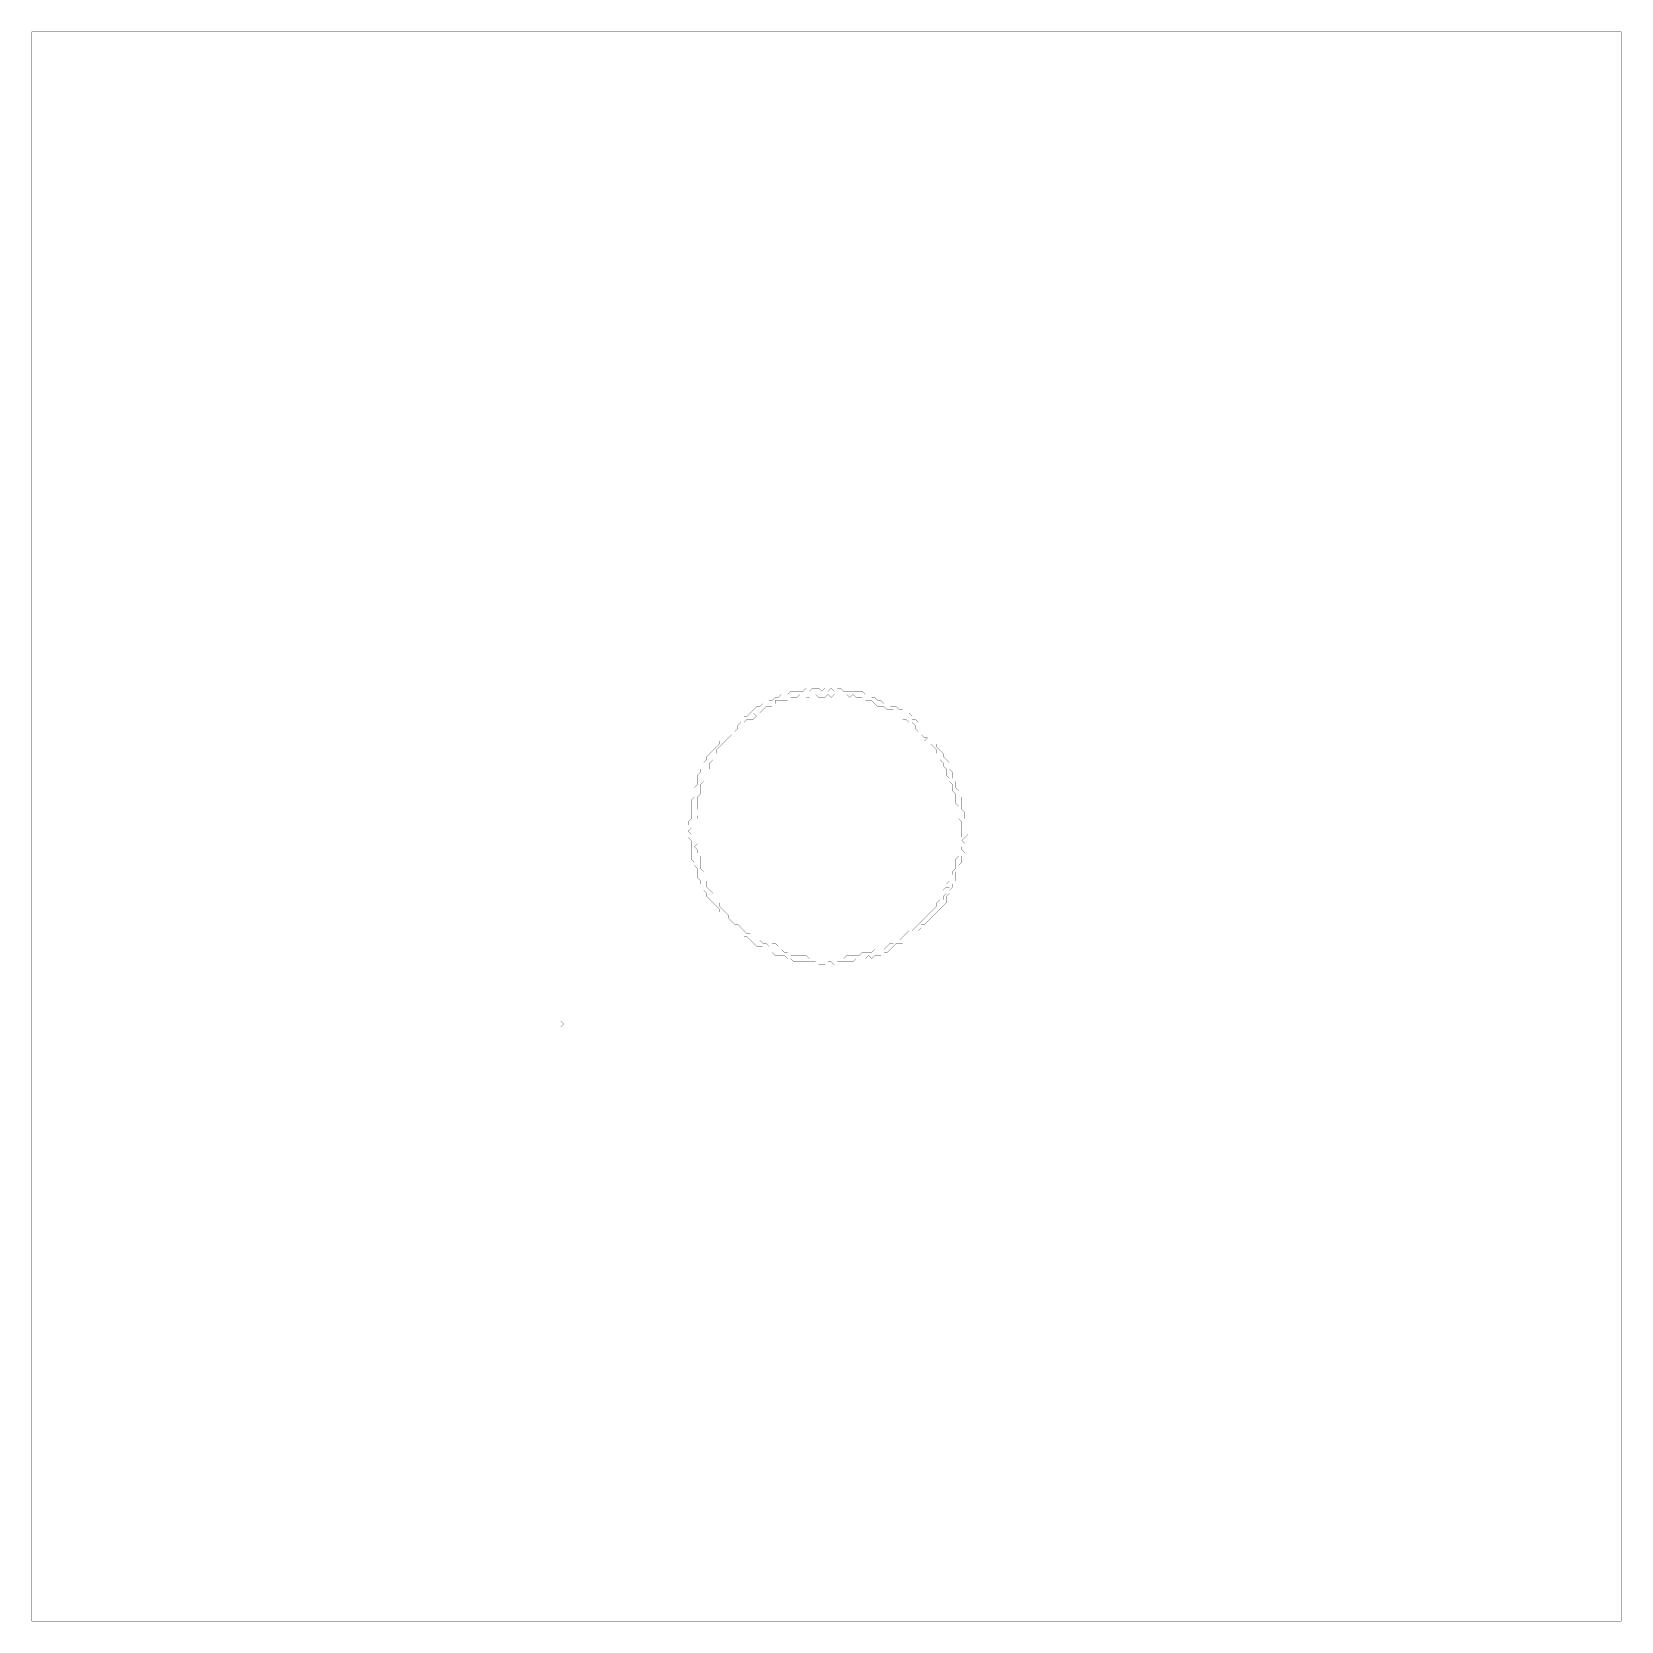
# Model space of a CAD drawing. Header units: metres. Extents: x 0 to 4906, y -4906 to 0.
import ezdxf

# ---------------------------------------------------------------- set-up
doc = ezdxf.new("R2010")
doc.units = ezdxf.units.M
doc.layers.add('conductor', color=1, linetype='Continuous')
doc.layers.add('substrate', color=5, linetype='Continuous')

msp = doc.modelspace()

# ---------------------------------------------------------------- linework, layer by layer
at = {"layer": 'conductor', "const_width": 0.5}
msp.add_lwpolyline([(2371.1, -2044.7), (2361.5, -2054.3), (2351.9, -2054.3), (2342.3, -2054.3), (2332.7, -2063.9), (2323.1, -2063.9), (2313.5, -2063.9), (2303.9, -2063.9), (2294.3, -2063.9), (2294.3, -2073.5), (2284.7, -2083.1), (2275.1, -2083.1), (2265.5, -2083.1), (2255.9, -2092.7), (2246.3, -2102.3), (2236.7, -2102.3), (2227.1, -2102.3), (2236.7, -2111.9), (2227.1, -2121.5), (2217.5, -2121.5), (2207.9, -2121.5), (2198.3, -2131.1), (2188.7, -2131.1), (2179.1, -2140.7), (2179.1, -2150.3), (2169.5, -2159.9), (2159.9, -2159.9), (2159.9, -2169.5), (2150.3, -2179.1), (2140.7, -2188.7), (2131.1, -2198.3), (2121.5, -2207.9), (2111.9, -2217.5), (2111.9, -2227.1), (2102.3, -2236.7), (2102.3, -2246.3), (2092.7, -2255.9), (2092.7, -2265.5), (2092.7, -2275.1), (2083.1, -2284.7), (2073.5, -2284.7), (2073.5, -2294.3), (2073.5, -2303.9), (2073.5, -2313.5), (2063.9, -2323.1), (2063.9, -2332.7), (2063.9, -2342.3), (2063.9, -2351.9), (2054.3, -2361.5), (2054.3, -2371.1), (2054.3, -2380.7), (2054.3, -2390.3), (2054.3, -2399.9), (2044.7, -2409.5), (2054.3, -2419.1), (2054.3, -2428.7), (2044.7, -2438.3), (2044.7, -2447.9), (2044.7, -2457.5), (2044.7, -2467.1), (2044.7, -2476.7), (2044.7, -2486.3), (2044.7, -2495.9), (2054.3, -2505.5), (2044.7, -2515.1), (2054.3, -2524.7), (2054.3, -2534.3), (2063.9, -2543.9), (2063.9, -2553.5), (2063.9, -2563.1), (2063.9, -2572.7), (2063.9, -2582.3), (2073.5, -2591.9), (2073.5, -2601.5), (2073.5, -2611.1), (2083.1, -2620.7), (2083.1, -2630.3), (2083.1, -2639.9), (2092.7, -2649.5), (2102.3, -2659.1), (2102.3, -2668.7), (2111.9, -2678.3), (2121.5, -2687.9), (2121.5, -2697.5), (2131.1, -2707.1), (2140.7, -2716.7), (2150.3, -2726.3), (2150.3, -2735.9), (2159.9, -2745.5), (2169.5, -2755.1), (2179.1, -2755.1), (2188.7, -2764.7), (2198.3, -2774.3), (2207.9, -2783.9), (2217.5, -2783.9), (2227.1, -2793.5), (2236.7, -2803.1), (2246.3, -2803.1), (2255.9, -2812.7), (2265.5, -2812.7), (2275.1, -2822.3), (2284.7, -2812.7), (2294.3, -2812.7), (2303.9, -2822.3), (2303.9, -2831.9), (2313.5, -2831.9), (2323.1, -2841.5), (2332.7, -2841.5), (2342.3, -2851.1), (2351.9, -2851.1), (2361.5, -2851.1), (2371.1, -2851.1), (2380.7, -2851.1), (2390.3, -2851.1), (2399.9, -2860.7), (2409.5, -2860.7), (2419.1, -2860.7), (2428.7, -2860.7), (2438.3, -2860.7), (2447.9, -2860.7), (2457.5, -2860.7), (2467.1, -2860.7), (2476.7, -2860.7), (2486.3, -2860.7), (2495.9, -2860.7), (2505.5, -2860.7), (2515.1, -2851.1), (2524.7, -2851.1), (2534.3, -2851.1), (2543.9, -2851.1), (2553.5, -2851.1), (2563.1, -2841.5), (2572.7, -2841.5), (2582.3, -2841.5), (2591.9, -2841.5), (2601.5, -2831.9), (2611.1, -2831.9), (2620.7, -2831.9), (2630.3, -2831.9), (2639.9, -2822.3), (2649.5, -2812.7), (2659.1, -2812.7), (2668.7, -2803.1), (2678.3, -2803.1), (2687.9, -2793.5), (2697.5, -2783.9), (2707.1, -2774.3), (2716.7, -2774.3), (2726.3, -2764.7), (2735.9, -2755.1), (2745.5, -2745.5), (2755.1, -2735.9), (2764.7, -2726.3), (2774.3, -2716.7), (2783.9, -2707.1), (2793.5, -2697.5), (2793.5, -2687.9), (2803.1, -2678.3), (2812.7, -2678.3), (2812.7, -2668.7), (2822.3, -2659.1), (2812.7, -2649.5), (2822.3, -2639.9), (2831.9, -2639.9), (2822.3, -2630.3), (2831.9, -2620.7), (2831.9, -2611.1), (2841.5, -2601.5), (2841.5, -2591.9), (2851.1, -2582.3), (2851.1, -2572.7), (2851.1, -2563.1), (2851.1, -2553.5), (2860.7, -2543.9), (2860.7, -2534.3), (2860.7, -2524.7), (2860.7, -2515.1), (2860.7, -2505.5), (2860.7, -2495.9), (2870.3, -2486.3), (2870.3, -2476.7), (2870.3, -2467.1), (2870.3, -2457.5), (2870.3, -2447.9), (2870.3, -2438.3), (2860.7, -2428.7), (2860.7, -2419.1), (2860.7, -2409.5), (2860.7, -2399.9), (2860.7, -2390.3), (2851.1, -2380.7), (2851.1, -2371.1), (2851.1, -2361.5), (2851.1, -2351.9), (2841.5, -2342.3), (2841.5, -2332.7), (2841.5, -2323.1), (2831.9, -2313.5), (2831.9, -2303.9), (2822.3, -2294.3), (2822.3, -2284.7), (2822.3, -2275.1), (2812.7, -2265.5), (2812.7, -2255.9), (2803.1, -2246.3), (2803.1, -2236.7), (2793.5, -2227.1), (2793.5, -2217.5), (2783.9, -2207.9), (2774.3, -2198.3), (2764.7, -2198.3), (2755.1, -2188.7), (2764.7, -2179.1), (2755.1, -2179.1), (2745.5, -2169.5), (2745.5, -2159.9), (2735.9, -2159.9), (2726.3, -2150.3), (2726.3, -2140.7), (2716.7, -2131.1), (2707.1, -2131.1), (2697.5, -2121.5), (2687.9, -2121.5), (2678.3, -2111.9), (2668.7, -2102.3), (2659.1, -2092.7), (2649.5, -2092.7), (2639.9, -2092.7), (2630.3, -2083.1), (2620.7, -2083.1), (2611.1, -2083.1), (2601.5, -2073.5), (2591.9, -2063.9), (2582.3, -2063.9), (2572.7, -2063.9), (2563.1, -2054.3), (2553.5, -2054.3), (2543.9, -2054.3), (2534.3, -2044.7), (2524.7, -2054.3), (2515.1, -2044.7), (2505.5, -2044.7), (2495.9, -2044.7), (2486.3, -2044.7), (2476.7, -2044.7), (2467.1, -2054.3), (2457.5, -2044.7), (2447.9, -2054.3), (2438.3, -2054.3), (2428.7, -2054.3), (2419.1, -2044.7), (2409.5, -2044.7), (2399.9, -2054.3), (2390.3, -2054.3), (2380.7, -2044.7)], close=True, dxfattribs=at)
at = {"layer": 'substrate', "const_width": 0.5}
for points in [[(0, 0), (0, -9.6), (0, -19.2), (0, -28.8), (0, -38.4), (0, -48), (0, -57.6), (0, -67.2), (0, -76.8), (0, -86.4), (0, -96), (0, -105.6), (0, -115.2), (0, -124.8), (0, -134.4), (0, -144), (0, -153.6), (0, -163.2), (0, -172.8), (0, -182.4), (0, -192), (0, -201.6), (0, -211.2), (0, -220.8), (0, -230.4), (0, -240), (0, -249.6), (0, -259.2), (0, -268.8), (0, -278.4), (0, -288), (0, -297.6), (0, -307.2), (0, -316.8), (0, -326.4), (0, -336), (0, -345.6), (0, -355.2), (0, -364.8), (0, -374.4), (0, -384), (0, -393.6), (0, -403.2), (0, -412.8), (0, -422.4), (0, -432), (0, -441.6), (0, -451.2), (0, -460.8), (0, -470.4), (0, -480), (0, -489.6), (0, -499.2), (0, -508.8), (0, -518.4), (0, -528), (0, -537.6), (0, -547.2), (0, -556.8), (0, -566.4), (0, -576), (0, -585.6), (0, -595.2), (0, -604.8), (0, -614.4), (0, -624), (0, -633.6), (0, -643.2), (0, -652.8), (0, -662.4), (0, -672), (0, -681.6), (0, -691.2), (0, -700.8), (0, -710.4), (0, -720), (0, -729.6), (0, -739.2), (0, -748.8), (0, -758.4), (0, -768), (0, -777.6), (0, -787.2), (0, -796.8), (0, -806.4), (0, -816), (0, -825.6), (0, -835.2), (0, -844.8), (0, -854.4), (0, -864), (0, -873.6), (0, -883.2), (0, -892.8), (0, -902.4), (0, -912), (0, -921.6), (0, -931.2), (0, -940.8), (0, -950.4), (0, -960), (0, -969.6), (0, -979.2), (0, -988.8), (0, -998.4), (0, -1008), (0, -1017.6), (0, -1027.2), (0, -1036.8), (0, -1046.4), (0, -1056), (0, -1065.6), (0, -1075.2), (0, -1084.8), (0, -1094.4), (0, -1104), (0, -1113.6), (0, -1123.2), (0, -1132.8), (0, -1142.4), (0, -1152), (0, -1161.6), (0, -1171.2), (0, -1180.8), (0, -1190.4), (0, -1200), (0, -1209.6), (0, -1219.2), (0, -1228.8), (0, -1238.3), (0, -1247.9), (0, -1257.5), (0, -1267.1), (0, -1276.7), (0, -1286.3), (0, -1295.9), (0, -1305.5), (0, -1315.1), (0, -1324.7), (0, -1334.3), (0, -1343.9), (0, -1353.5), (0, -1363.1), (0, -1372.7), (0, -1382.3), (0, -1391.9), (0, -1401.5), (0, -1411.1), (0, -1420.7), (0, -1430.3), (0, -1439.9), (0, -1449.5), (0, -1459.1), (0, -1468.7), (0, -1478.3), (0, -1487.9), (0, -1497.5), (0, -1507.1), (0, -1516.7), (0, -1526.3), (0, -1535.9), (0, -1545.5), (0, -1555.1), (0, -1564.7), (0, -1574.3), (0, -1583.9), (0, -1593.5), (0, -1603.1), (0, -1612.7), (0, -1622.3), (0, -1631.9), (0, -1641.5), (0, -1651.1), (0, -1660.7), (0, -1670.3), (0, -1679.9), (0, -1689.5), (0, -1699.1), (0, -1708.7), (0, -1718.3), (0, -1727.9), (0, -1737.5), (0, -1747.1), (0, -1756.7), (0, -1766.3), (0, -1775.9), (0, -1785.5), (0, -1795.1), (0, -1804.7), (0, -1814.3), (0, -1823.9), (0, -1833.5), (0, -1843.1), (0, -1852.7), (0, -1862.3), (0, -1871.9), (0, -1881.5), (0, -1891.1), (0, -1900.7), (0, -1910.3), (0, -1919.9), (0, -1929.5), (0, -1939.1), (0, -1948.7), (0, -1958.3), (0, -1967.9), (0, -1977.5), (0, -1987.1), (0, -1996.7), (0, -2006.3), (0, -2015.9), (0, -2025.5), (0, -2035.1), (0, -2044.7), (0, -2054.3), (0, -2063.9), (0, -2073.5), (0, -2083.1), (0, -2092.7), (0, -2102.3), (0, -2111.9), (0, -2121.5), (0, -2131.1), (0, -2140.7), (0, -2150.3), (0, -2159.9), (0, -2169.5), (0, -2179.1), (0, -2188.7), (0, -2198.3), (0, -2207.9), (0, -2217.5), (0, -2227.1), (0, -2236.7), (0, -2246.3), (0, -2255.9), (0, -2265.5), (0, -2275.1), (0, -2284.7), (0, -2294.3), (0, -2303.9), (0, -2313.5), (0, -2323.1), (0, -2332.7), (0, -2342.3), (0, -2351.9), (0, -2361.5), (0, -2371.1), (0, -2380.7), (0, -2390.3), (0, -2399.9), (0, -2409.5), (0, -2419.1), (0, -2428.7), (0, -2438.3), (0, -2447.9), (0, -2457.5), (0, -2467.1), (0, -2476.7), (0, -2486.3), (0, -2495.9), (0, -2505.5), (0, -2515.1), (0, -2524.7), (0, -2534.3), (0, -2543.9), (0, -2553.5), (0, -2563.1), (0, -2572.7), (0, -2582.3), (0, -2591.9), (0, -2601.5), (0, -2611.1), (0, -2620.7), (0, -2630.3), (0, -2639.9), (0, -2649.5), (0, -2659.1), (0, -2668.7), (0, -2678.3), (0, -2687.9), (0, -2697.5), (0, -2707.1), (0, -2716.7), (0, -2726.3), (0, -2735.9), (0, -2745.5), (0, -2755.1), (0, -2764.7), (0, -2774.3), (0, -2783.9), (0, -2793.5), (0, -2803.1), (0, -2812.7), (0, -2822.3), (0, -2831.9), (0, -2841.5), (0, -2851.1), (0, -2860.7), (0, -2870.3), (0, -2879.9), (0, -2889.5), (0, -2899.1), (0, -2908.7), (0, -2918.3), (0, -2927.9), (0, -2937.5), (0, -2947.1), (0, -2956.7), (0, -2966.3), (0, -2975.9), (0, -2985.5), (0, -2995.1), (0, -3004.7), (0, -3014.3), (0, -3023.9), (0, -3033.5), (0, -3043.1), (0, -3052.7), (0, -3062.3), (0, -3071.9), (0, -3081.5), (0, -3091.1), (0, -3100.7), (0, -3110.3), (0, -3119.9), (0, -3129.5), (0, -3139.1), (0, -3148.7), (0, -3158.3), (0, -3167.9), (0, -3177.5), (0, -3187.1), (0, -3196.7), (0, -3206.3), (0, -3215.9), (0, -3225.5), (0, -3235.1), (0, -3244.7), (0, -3254.3), (0, -3263.9), (0, -3273.5), (0, -3283.1), (0, -3292.7), (0, -3302.3), (0, -3311.9), (0, -3321.5), (0, -3331.1), (0, -3340.7), (0, -3350.3), (0, -3359.9), (0, -3369.5), (0, -3379.1), (0, -3388.7), (0, -3398.3), (0, -3407.9), (0, -3417.5), (0, -3427.1), (0, -3436.7), (0, -3446.3), (0, -3455.9), (0, -3465.5), (0, -3475.1), (0, -3484.7), (0, -3494.3), (0, -3503.9), (0, -3513.5), (0, -3523.1), (0, -3532.7), (0, -3542.3), (0, -3551.9), (0, -3561.5), (0, -3571.1), (0, -3580.7), (0, -3590.3), (0, -3599.9), (0, -3609.5), (0, -3619.1), (0, -3628.7), (0, -3638.3), (0, -3647.9), (0, -3657.5), (0, -3667.1), (0, -3676.7), (0, -3686.2), (0, -3695.8), (0, -3705.4), (0, -3715), (0, -3724.6), (0, -3734.2), (0, -3743.8), (0, -3753.4), (0, -3763), (0, -3772.6), (0, -3782.2), (0, -3791.8), (0, -3801.4), (0, -3811), (0, -3820.6), (0, -3830.2), (0, -3839.8), (0, -3849.4), (0, -3859), (0, -3868.6), (0, -3878.2), (0, -3887.8), (0, -3897.4), (0, -3907), (0, -3916.6), (0, -3926.2), (0, -3935.8), (0, -3945.4), (0, -3955), (0, -3964.6), (0, -3974.2), (0, -3983.8), (0, -3993.4), (0, -4003), (0, -4012.6), (0, -4022.2), (0, -4031.8), (0, -4041.4), (0, -4051), (0, -4060.6), (0, -4070.2), (0, -4079.8), (0, -4089.4), (0, -4099), (0, -4108.6), (0, -4118.2), (0, -4127.8), (0, -4137.4), (0, -4147), (0, -4156.6), (0, -4166.2), (0, -4175.8), (0, -4185.4), (0, -4195), (0, -4204.6), (0, -4214.2), (0, -4223.8), (0, -4233.4), (0, -4243), (0, -4252.6), (0, -4262.2), (0, -4271.8), (0, -4281.4), (0, -4291), (0, -4300.6), (0, -4310.2), (0, -4319.8), (0, -4329.4), (0, -4339), (0, -4348.6), (0, -4358.2), (0, -4367.8), (0, -4377.4), (0, -4387), (0, -4396.6), (0, -4406.2), (0, -4415.8), (0, -4425.4), (0, -4435), (0, -4444.6), (0, -4454.2), (0, -4463.8), (0, -4473.4), (0, -4483), (0, -4492.6), (0, -4502.2), (0, -4511.8), (0, -4521.4), (0, -4531), (0, -4540.6), (0, -4550.2), (0, -4559.8), (0, -4569.4), (0, -4579), (0, -4588.6), (0, -4598.2), (0, -4607.8), (0, -4617.4), (0, -4627), (0, -4636.6), (0, -4646.2), (0, -4655.8), (0, -4665.4), (0, -4675), (0, -4684.6), (0, -4694.2), (0, -4703.8), (0, -4713.4), (0, -4723), (0, -4732.6), (0, -4742.2), (0, -4751.8), (0, -4761.4), (0, -4771), (0, -4780.6), (0, -4790.2), (0, -4799.8), (0, -4809.4), (0, -4819), (0, -4828.6), (0, -4838.2), (0, -4847.8), (0, -4857.4), (0, -4867), (0, -4876.6), (0, -4886.2), (0, -4895.8), (0, -4905.4), (9.6, -4905.4), (19.2, -4905.4), (28.8, -4905.4), (38.4, -4905.4), (48, -4905.4), (57.6, -4905.4), (67.2, -4905.4), (76.8, -4905.4), (86.4, -4905.4), (96, -4905.4), (105.6, -4905.4), (115.2, -4905.4), (124.8, -4905.4), (134.4, -4905.4), (144, -4905.4), (153.6, -4905.4), (163.2, -4905.4), (172.8, -4905.4), (182.4, -4905.4), (192, -4905.4), (201.6, -4905.4), (211.2, -4905.4), (220.8, -4905.4), (230.4, -4905.4), (240, -4905.4), (249.6, -4905.4), (259.2, -4905.4), (268.8, -4905.4), (278.4, -4905.4), (288, -4905.4), (297.6, -4905.4), (307.2, -4905.4), (316.8, -4905.4), (326.4, -4905.4), (336, -4905.4), (345.6, -4905.4), (355.2, -4905.4), (364.8, -4905.4), (374.4, -4905.4), (384, -4905.4), (393.6, -4905.4), (403.2, -4905.4), (412.8, -4905.4), (422.4, -4905.4), (432, -4905.4), (441.6, -4905.4), (451.2, -4905.4), (460.8, -4905.4), (470.4, -4905.4), (480, -4905.4), (489.6, -4905.4), (499.2, -4905.4), (508.8, -4905.4), (518.4, -4905.4), (528, -4905.4), (537.6, -4905.4), (547.2, -4905.4), (556.8, -4905.4), (566.4, -4905.4), (576, -4905.4), (585.6, -4905.4), (595.2, -4905.4), (604.8, -4905.4), (614.4, -4905.4), (624, -4905.4), (633.6, -4905.4), (643.2, -4905.4), (652.8, -4905.4), (662.4, -4905.4), (672, -4905.4), (681.6, -4905.4), (691.2, -4905.4), (700.8, -4905.4), (710.4, -4905.4), (720, -4905.4), (729.6, -4905.4), (739.2, -4905.4), (748.8, -4905.4), (758.4, -4905.4), (768, -4905.4), (777.6, -4905.4), (787.2, -4905.4), (796.8, -4905.4), (806.4, -4905.4), (816, -4905.4), (825.6, -4905.4), (835.2, -4905.4), (844.8, -4905.4), (854.4, -4905.4), (864, -4905.4), (873.6, -4905.4), (883.2, -4905.4), (892.8, -4905.4), (902.4, -4905.4), (912, -4905.4), (921.6, -4905.4), (931.2, -4905.4), (940.8, -4905.4), (950.4, -4905.4), (960, -4905.4), (969.6, -4905.4), (979.2, -4905.4), (988.8, -4905.4), (998.4, -4905.4), (1008, -4905.4), (1017.6, -4905.4), (1027.2, -4905.4), (1036.8, -4905.4), (1046.4, -4905.4), (1056, -4905.4), (1065.6, -4905.4), (1075.2, -4905.4), (1084.8, -4905.4), (1094.4, -4905.4), (1104, -4905.4), (1113.6, -4905.4), (1123.2, -4905.4), (1132.8, -4905.4), (1142.4, -4905.4), (1152, -4905.4), (1161.6, -4905.4), (1171.2, -4905.4), (1180.8, -4905.4), (1190.4, -4905.4), (1200, -4905.4), (1209.6, -4905.4), (1219.2, -4905.4), (1228.8, -4905.4), (1238.3, -4905.4), (1247.9, -4905.4), (1257.5, -4905.4), (1267.1, -4905.4), (1276.7, -4905.4), (1286.3, -4905.4), (1295.9, -4905.4), (1305.5, -4905.4), (1315.1, -4905.4), (1324.7, -4905.4), (1334.3, -4905.4), (1343.9, -4905.4), (1353.5, -4905.4), (1363.1, -4905.4), (1372.7, -4905.4), (1382.3, -4905.4), (1391.9, -4905.4), (1401.5, -4905.4), (1411.1, -4905.4), (1420.7, -4905.4), (1430.3, -4905.4), (1439.9, -4905.4), (1449.5, -4905.4), (1459.1, -4905.4), (1468.7, -4905.4), (1478.3, -4905.4), (1487.9, -4905.4), (1497.5, -4905.4), (1507.1, -4905.4), (1516.7, -4905.4), (1526.3, -4905.4), (1535.9, -4905.4), (1545.5, -4905.4), (1555.1, -4905.4), (1564.7, -4905.4), (1574.3, -4905.4), (1583.9, -4905.4), (1593.5, -4905.4), (1603.1, -4905.4), (1612.7, -4905.4), (1622.3, -4905.4), (1631.9, -4905.4), (1641.5, -4905.4), (1651.1, -4905.4), (1660.7, -4905.4), (1670.3, -4905.4), (1679.9, -4905.4), (1689.5, -4905.4), (1699.1, -4905.4), (1708.7, -4905.4), (1718.3, -4905.4), (1727.9, -4905.4), (1737.5, -4905.4), (1747.1, -4905.4), (1756.7, -4905.4), (1766.3, -4905.4), (1775.9, -4905.4), (1785.5, -4905.4), (1795.1, -4905.4), (1804.7, -4905.4), (1814.3, -4905.4), (1823.9, -4905.4), (1833.5, -4905.4), (1843.1, -4905.4), (1852.7, -4905.4), (1862.3, -4905.4), (1871.9, -4905.4), (1881.5, -4905.4), (1891.1, -4905.4), (1900.7, -4905.4), (1910.3, -4905.4), (1919.9, -4905.4), (1929.5, -4905.4), (1939.1, -4905.4), (1948.7, -4905.4), (1958.3, -4905.4), (1967.9, -4905.4), (1977.5, -4905.4), (1987.1, -4905.4), (1996.7, -4905.4), (2006.3, -4905.4), (2015.9, -4905.4), (2025.5, -4905.4), (2035.1, -4905.4), (2044.7, -4905.4), (2054.3, -4905.4), (2063.9, -4905.4), (2073.5, -4905.4), (2083.1, -4905.4), (2092.7, -4905.4), (2102.3, -4905.4), (2111.9, -4905.4), (2121.5, -4905.4), (2131.1, -4905.4), (2140.7, -4905.4), (2150.3, -4905.4), (2159.9, -4905.4), (2169.5, -4905.4), (2179.1, -4905.4), (2188.7, -4905.4), (2198.3, -4905.4), (2207.9, -4905.4), (2217.5, -4905.4), (2227.1, -4905.4), (2236.7, -4905.4), (2246.3, -4905.4), (2255.9, -4905.4), (2265.5, -4905.4), (2275.1, -4905.4), (2284.7, -4905.4), (2294.3, -4905.4), (2303.9, -4905.4), (2313.5, -4905.4), (2323.1, -4905.4), (2332.7, -4905.4), (2342.3, -4905.4), (2351.9, -4905.4), (2361.5, -4905.4), (2371.1, -4905.4), (2380.7, -4905.4), (2390.3, -4905.4), (2399.9, -4905.4), (2409.5, -4905.4), (2419.1, -4905.4), (2428.7, -4905.4), (2438.3, -4905.4), (2447.9, -4905.4), (2457.5, -4905.4), (2467.1, -4905.4), (2476.7, -4905.4), (2486.3, -4905.4), (2495.9, -4905.4), (2505.5, -4905.4), (2515.1, -4905.4), (2524.7, -4905.4), (2534.3, -4905.4), (2543.9, -4905.4), (2553.5, -4905.4), (2563.1, -4905.4), (2572.7, -4905.4), (2582.3, -4905.4), (2591.9, -4905.4), (2601.5, -4905.4), (2611.1, -4905.4), (2620.7, -4905.4), (2630.3, -4905.4), (2639.9, -4905.4), (2649.5, -4905.4), (2659.1, -4905.4), (2668.7, -4905.4), (2678.3, -4905.4), (2687.9, -4905.4), (2697.5, -4905.4), (2707.1, -4905.4), (2716.7, -4905.4), (2726.3, -4905.4), (2735.9, -4905.4), (2745.5, -4905.4), (2755.1, -4905.4), (2764.7, -4905.4), (2774.3, -4905.4), (2783.9, -4905.4), (2793.5, -4905.4), (2803.1, -4905.4), (2812.7, -4905.4), (2822.3, -4905.4), (2831.9, -4905.4), (2841.5, -4905.4), (2851.1, -4905.4), (2860.7, -4905.4), (2870.3, -4905.4), (2879.9, -4905.4), (2889.5, -4905.4), (2899.1, -4905.4), (2908.7, -4905.4), (2918.3, -4905.4), (2927.9, -4905.4), (2937.5, -4905.4), (2947.1, -4905.4), (2956.7, -4905.4), (2966.3, -4905.4), (2975.9, -4905.4), (2985.5, -4905.4), (2995.1, -4905.4), (3004.7, -4905.4), (3014.3, -4905.4), (3023.9, -4905.4), (3033.5, -4905.4), (3043.1, -4905.4), (3052.7, -4905.4), (3062.3, -4905.4), (3071.9, -4905.4), (3081.5, -4905.4), (3091.1, -4905.4), (3100.7, -4905.4), (3110.3, -4905.4), (3119.9, -4905.4), (3129.5, -4905.4), (3139.1, -4905.4), (3148.7, -4905.4), (3158.3, -4905.4), (3167.9, -4905.4), (3177.5, -4905.4), (3187.1, -4905.4), (3196.7, -4905.4), (3206.3, -4905.4), (3215.9, -4905.4), (3225.5, -4905.4), (3235.1, -4905.4), (3244.7, -4905.4), (3254.3, -4905.4), (3263.9, -4905.4), (3273.5, -4905.4), (3283.1, -4905.4), (3292.7, -4905.4), (3302.3, -4905.4), (3311.9, -4905.4), (3321.5, -4905.4), (3331.1, -4905.4), (3340.7, -4905.4), (3350.3, -4905.4), (3359.9, -4905.4), (3369.5, -4905.4), (3379.1, -4905.4), (3388.7, -4905.4), (3398.3, -4905.4), (3407.9, -4905.4), (3417.5, -4905.4), (3427.1, -4905.4), (3436.7, -4905.4), (3446.3, -4905.4), (3455.9, -4905.4), (3465.5, -4905.4), (3475.1, -4905.4), (3484.7, -4905.4), (3494.3, -4905.4), (3503.9, -4905.4), (3513.5, -4905.4), (3523.1, -4905.4), (3532.7, -4905.4), (3542.3, -4905.4), (3551.9, -4905.4), (3561.5, -4905.4), (3571.1, -4905.4), (3580.7, -4905.4), (3590.3, -4905.4), (3599.9, -4905.4), (3609.5, -4905.4), (3619.1, -4905.4), (3628.7, -4905.4), (3638.3, -4905.4), (3647.9, -4905.4), (3657.5, -4905.4), (3667.1, -4905.4), (3676.7, -4905.4), (3686.2, -4905.4), (3695.8, -4905.4), (3705.4, -4905.4), (3715, -4905.4), (3724.6, -4905.4), (3734.2, -4905.4), (3743.8, -4905.4), (3753.4, -4905.4), (3763, -4905.4), (3772.6, -4905.4), (3782.2, -4905.4), (3791.8, -4905.4), (3801.4, -4905.4), (3811, -4905.4), (3820.6, -4905.4), (3830.2, -4905.4), (3839.8, -4905.4), (3849.4, -4905.4), (3859, -4905.4), (3868.6, -4905.4), (3878.2, -4905.4), (3887.8, -4905.4), (3897.4, -4905.4), (3907, -4905.4), (3916.6, -4905.4), (3926.2, -4905.4), (3935.8, -4905.4), (3945.4, -4905.4), (3955, -4905.4), (3964.6, -4905.4), (3974.2, -4905.4), (3983.8, -4905.4), (3993.4, -4905.4), (4003, -4905.4), (4012.6, -4905.4), (4022.2, -4905.4), (4031.8, -4905.4), (4041.4, -4905.4), (4051, -4905.4), (4060.6, -4905.4), (4070.2, -4905.4), (4079.8, -4905.4), (4089.4, -4905.4), (4099, -4905.4), (4108.6, -4905.4), (4118.2, -4905.4), (4127.8, -4905.4), (4137.4, -4905.4), (4147, -4905.4), (4156.6, -4905.4), (4166.2, -4905.4), (4175.8, -4905.4), (4185.4, -4905.4), (4195, -4905.4), (4204.6, -4905.4), (4214.2, -4905.4), (4223.8, -4905.4), (4233.4, -4905.4), (4243, -4905.4), (4252.6, -4905.4), (4262.2, -4905.4), (4271.8, -4905.4), (4281.4, -4905.4), (4291, -4905.4), (4300.6, -4905.4), (4310.2, -4905.4), (4319.8, -4905.4), (4329.4, -4905.4), (4339, -4905.4), (4348.6, -4905.4), (4358.2, -4905.4), (4367.8, -4905.4), (4377.4, -4905.4), (4387, -4905.4), (4396.6, -4905.4), (4406.2, -4905.4), (4415.8, -4905.4), (4425.4, -4905.4), (4435, -4905.4), (4444.6, -4905.4), (4454.2, -4905.4), (4463.8, -4905.4), (4473.4, -4905.4), (4483, -4905.4), (4492.6, -4905.4), (4502.2, -4905.4), (4511.8, -4905.4), (4521.4, -4905.4), (4531, -4905.4), (4540.6, -4905.4), (4550.2, -4905.4), (4559.8, -4905.4), (4569.4, -4905.4), (4579, -4905.4), (4588.6, -4905.4), (4598.2, -4905.4), (4607.8, -4905.4), (4617.4, -4905.4), (4627, -4905.4), (4636.6, -4905.4), (4646.2, -4905.4), (4655.8, -4905.4), (4665.4, -4905.4), (4675, -4905.4), (4684.6, -4905.4), (4694.2, -4905.4), (4703.8, -4905.4), (4713.4, -4905.4), (4723, -4905.4), (4732.6, -4905.4), (4742.2, -4905.4), (4751.8, -4905.4), (4761.4, -4905.4), (4771, -4905.4), (4780.6, -4905.4), (4790.2, -4905.4), (4799.8, -4905.4), (4809.4, -4905.4), (4819, -4905.4), (4828.6, -4905.4), (4838.2, -4905.4), (4847.8, -4905.4), (4857.4, -4905.4), (4867, -4905.4), (4876.6, -4905.4), (4886.2, -4905.4), (4895.8, -4905.4), (4905.4, -4905.4), (4905.4, -4895.8), (4905.4, -4886.2), (4905.4, -4876.6), (4905.4, -4867), (4905.4, -4857.4), (4905.4, -4847.8), (4905.4, -4838.2), (4905.4, -4828.6), (4905.4, -4819), (4905.4, -4809.4), (4905.4, -4799.8), (4905.4, -4790.2), (4905.4, -4780.6), (4905.4, -4771), (4905.4, -4761.4), (4905.4, -4751.8), (4905.4, -4742.2), (4905.4, -4732.6), (4905.4, -4723), (4905.4, -4713.4), (4905.4, -4703.8), (4905.4, -4694.2), (4905.4, -4684.6), (4905.4, -4675), (4905.4, -4665.4), (4905.4, -4655.8), (4905.4, -4646.2), (4905.4, -4636.6), (4905.4, -4627), (4905.4, -4617.4), (4905.4, -4607.8), (4905.4, -4598.2), (4905.4, -4588.6), (4905.4, -4579), (4905.4, -4569.4), (4905.4, -4559.8), (4905.4, -4550.2), (4905.4, -4540.6), (4905.4, -4531), (4905.4, -4521.4), (4905.4, -4511.8), (4905.4, -4502.2), (4905.4, -4492.6), (4905.4, -4483), (4905.4, -4473.4), (4905.4, -4463.8), (4905.4, -4454.2), (4905.4, -4444.6), (4905.4, -4435), (4905.4, -4425.4), (4905.4, -4415.8), (4905.4, -4406.2), (4905.4, -4396.6), (4905.4, -4387), (4905.4, -4377.4), (4905.4, -4367.8), (4905.4, -4358.2), (4905.4, -4348.6), (4905.4, -4339), (4905.4, -4329.4), (4905.4, -4319.8), (4905.4, -4310.2), (4905.4, -4300.6), (4905.4, -4291), (4905.4, -4281.4), (4905.4, -4271.8), (4905.4, -4262.2), (4905.4, -4252.6), (4905.4, -4243), (4905.4, -4233.4), (4905.4, -4223.8), (4905.4, -4214.2), (4905.4, -4204.6), (4905.4, -4195), (4905.4, -4185.4), (4905.4, -4175.8), (4905.4, -4166.2), (4905.4, -4156.6), (4905.4, -4147), (4905.4, -4137.4), (4905.4, -4127.8), (4905.4, -4118.2), (4905.4, -4108.6), (4905.4, -4099), (4905.4, -4089.4), (4905.4, -4079.8), (4905.4, -4070.2), (4905.4, -4060.6), (4905.4, -4051), (4905.4, -4041.4), (4905.4, -4031.8), (4905.4, -4022.2), (4905.4, -4012.6), (4905.4, -4003), (4905.4, -3993.4), (4905.4, -3983.8), (4905.4, -3974.2), (4905.4, -3964.6), (4905.4, -3955), (4905.4, -3945.4), (4905.4, -3935.8), (4905.4, -3926.2), (4905.4, -3916.6), (4905.4, -3907), (4905.4, -3897.4), (4905.4, -3887.8), (4905.4, -3878.2), (4905.4, -3868.6), (4905.4, -3859), (4905.4, -3849.4), (4905.4, -3839.8), (4905.4, -3830.2), (4905.4, -3820.6), (4905.4, -3811), (4905.4, -3801.4), (4905.4, -3791.8), (4905.4, -3782.2), (4905.4, -3772.6), (4905.4, -3763), (4905.4, -3753.4), (4905.4, -3743.8), (4905.4, -3734.2), (4905.4, -3724.6), (4905.4, -3715), (4905.4, -3705.4), (4905.4, -3695.8), (4905.4, -3686.2), (4905.4, -3676.7), (4905.4, -3667.1), (4905.4, -3657.5), (4905.4, -3647.9), (4905.4, -3638.3), (4905.4, -3628.7), (4905.4, -3619.1), (4905.4, -3609.5), (4905.4, -3599.9), (4905.4, -3590.3), (4905.4, -3580.7), (4905.4, -3571.1), (4905.4, -3561.5), (4905.4, -3551.9), (4905.4, -3542.3), (4905.4, -3532.7), (4905.4, -3523.1), (4905.4, -3513.5), (4905.4, -3503.9), (4905.4, -3494.3), (4905.4, -3484.7), (4905.4, -3475.1), (4905.4, -3465.5), (4905.4, -3455.9), (4905.4, -3446.3), (4905.4, -3436.7), (4905.4, -3427.1), (4905.4, -3417.5), (4905.4, -3407.9), (4905.4, -3398.3), (4905.4, -3388.7), (4905.4, -3379.1), (4905.4, -3369.5), (4905.4, -3359.9), (4905.4, -3350.3), (4905.4, -3340.7), (4905.4, -3331.1), (4905.4, -3321.5), (4905.4, -3311.9), (4905.4, -3302.3), (4905.4, -3292.7), (4905.4, -3283.1), (4905.4, -3273.5), (4905.4, -3263.9), (4905.4, -3254.3), (4905.4, -3244.7), (4905.4, -3235.1), (4905.4, -3225.5), (4905.4, -3215.9), (4905.4, -3206.3), (4905.4, -3196.7), (4905.4, -3187.1), (4905.4, -3177.5), (4905.4, -3167.9), (4905.4, -3158.3), (4905.4, -3148.7), (4905.4, -3139.1), (4905.4, -3129.5), (4905.4, -3119.9), (4905.4, -3110.3), (4905.4, -3100.7), (4905.4, -3091.1), (4905.4, -3081.5), (4905.4, -3071.9), (4905.4, -3062.3), (4905.4, -3052.7), (4905.4, -3043.1), (4905.4, -3033.5), (4905.4, -3023.9), (4905.4, -3014.3), (4905.4, -3004.7), (4905.4, -2995.1), (4905.4, -2985.5), (4905.4, -2975.9), (4905.4, -2966.3), (4905.4, -2956.7), (4905.4, -2947.1), (4905.4, -2937.5), (4905.4, -2927.9), (4905.4, -2918.3), (4905.4, -2908.7), (4905.4, -2899.1), (4905.4, -2889.5), (4905.4, -2879.9), (4905.4, -2870.3), (4905.4, -2860.7), (4905.4, -2851.1), (4905.4, -2841.5), (4905.4, -2831.9), (4905.4, -2822.3), (4905.4, -2812.7), (4905.4, -2803.1), (4905.4, -2793.5), (4905.4, -2783.9), (4905.4, -2774.3), (4905.4, -2764.7), (4905.4, -2755.1), (4905.4, -2745.5), (4905.4, -2735.9), (4905.4, -2726.3), (4905.4, -2716.7), (4905.4, -2707.1), (4905.4, -2697.5), (4905.4, -2687.9), (4905.4, -2678.3), (4905.4, -2668.7), (4905.4, -2659.1), (4905.4, -2649.5), (4905.4, -2639.9), (4905.4, -2630.3), (4905.4, -2620.7), (4905.4, -2611.1), (4905.4, -2601.5), (4905.4, -2591.9), (4905.4, -2582.3), (4905.4, -2572.7), (4905.4, -2563.1), (4905.4, -2553.5), (4905.4, -2543.9), (4905.4, -2534.3), (4905.4, -2524.7), (4905.4, -2515.1), (4905.4, -2505.5), (4905.4, -2495.9), (4905.4, -2486.3), (4905.4, -2476.7), (4905.4, -2467.1), (4905.4, -2457.5), (4905.4, -2447.9), (4905.4, -2438.3), (4905.4, -2428.7), (4905.4, -2419.1), (4905.4, -2409.5), (4905.4, -2399.9), (4905.4, -2390.3), (4905.4, -2380.7), (4905.4, -2371.1), (4905.4, -2361.5), (4905.4, -2351.9), (4905.4, -2342.3), (4905.4, -2332.7), (4905.4, -2323.1), (4905.4, -2313.5), (4905.4, -2303.9), (4905.4, -2294.3), (4905.4, -2284.7), (4905.4, -2275.1), (4905.4, -2265.5), (4905.4, -2255.9), (4905.4, -2246.3), (4905.4, -2236.7), (4905.4, -2227.1), (4905.4, -2217.5), (4905.4, -2207.9), (4905.4, -2198.3), (4905.4, -2188.7), (4905.4, -2179.1), (4905.4, -2169.5), (4905.4, -2159.9), (4905.4, -2150.3), (4905.4, -2140.7), (4905.4, -2131.1), (4905.4, -2121.5), (4905.4, -2111.9), (4905.4, -2102.3), (4905.4, -2092.7), (4905.4, -2083.1), (4905.4, -2073.5), (4905.4, -2063.9), (4905.4, -2054.3), (4905.4, -2044.7), (4905.4, -2035.1), (4905.4, -2025.5), (4905.4, -2015.9), (4905.4, -2006.3), (4905.4, -1996.7), (4905.4, -1987.1), (4905.4, -1977.5), (4905.4, -1967.9), (4905.4, -1958.3), (4905.4, -1948.7), (4905.4, -1939.1), (4905.4, -1929.5), (4905.4, -1919.9), (4905.4, -1910.3), (4905.4, -1900.7), (4905.4, -1891.1), (4905.4, -1881.5), (4905.4, -1871.9), (4905.4, -1862.3), (4905.4, -1852.7), (4905.4, -1843.1), (4905.4, -1833.5), (4905.4, -1823.9), (4905.4, -1814.3), (4905.4, -1804.7), (4905.4, -1795.1), (4905.4, -1785.5), (4905.4, -1775.9), (4905.4, -1766.3), (4905.4, -1756.7), (4905.4, -1747.1), (4905.4, -1737.5), (4905.4, -1727.9), (4905.4, -1718.3), (4905.4, -1708.7), (4905.4, -1699.1), (4905.4, -1689.5), (4905.4, -1679.9), (4905.4, -1670.3), (4905.4, -1660.7), (4905.4, -1651.1), (4905.4, -1641.5), (4905.4, -1631.9), (4905.4, -1622.3), (4905.4, -1612.7), (4905.4, -1603.1), (4905.4, -1593.5), (4905.4, -1583.9), (4905.4, -1574.3), (4905.4, -1564.7), (4905.4, -1555.1), (4905.4, -1545.5), (4905.4, -1535.9), (4905.4, -1526.3), (4905.4, -1516.7), (4905.4, -1507.1), (4905.4, -1497.5), (4905.4, -1487.9), (4905.4, -1478.3), (4905.4, -1468.7), (4905.4, -1459.1), (4905.4, -1449.5), (4905.4, -1439.9), (4905.4, -1430.3), (4905.4, -1420.7), (4905.4, -1411.1), (4905.4, -1401.5), (4905.4, -1391.9), (4905.4, -1382.3), (4905.4, -1372.7), (4905.4, -1363.1), (4905.4, -1353.5), (4905.4, -1343.9), (4905.4, -1334.3), (4905.4, -1324.7), (4905.4, -1315.1), (4905.4, -1305.5), (4905.4, -1295.9), (4905.4, -1286.3), (4905.4, -1276.7), (4905.4, -1267.1), (4905.4, -1257.5), (4905.4, -1247.9), (4905.4, -1238.3), (4905.4, -1228.8), (4905.4, -1219.2), (4905.4, -1209.6), (4905.4, -1200), (4905.4, -1190.4), (4905.4, -1180.8), (4905.4, -1171.2), (4905.4, -1161.6), (4905.4, -1152), (4905.4, -1142.4), (4905.4, -1132.8), (4905.4, -1123.2), (4905.4, -1113.6), (4905.4, -1104), (4905.4, -1094.4), (4905.4, -1084.8), (4905.4, -1075.2), (4905.4, -1065.6), (4905.4, -1056), (4905.4, -1046.4), (4905.4, -1036.8), (4905.4, -1027.2), (4905.4, -1017.6), (4905.4, -1008), (4905.4, -998.4), (4905.4, -988.8), (4905.4, -979.2), (4905.4, -969.6), (4905.4, -960), (4905.4, -950.4), (4905.4, -940.8), (4905.4, -931.2), (4905.4, -921.6), (4905.4, -912), (4905.4, -902.4), (4905.4, -892.8), (4905.4, -883.2), (4905.4, -873.6), (4905.4, -864), (4905.4, -854.4), (4905.4, -844.8), (4905.4, -835.2), (4905.4, -825.6), (4905.4, -816), (4905.4, -806.4), (4905.4, -796.8), (4905.4, -787.2), (4905.4, -777.6), (4905.4, -768), (4905.4, -758.4), (4905.4, -748.8), (4905.4, -739.2), (4905.4, -729.6), (4905.4, -720), (4905.4, -710.4), (4905.4, -700.8), (4905.4, -691.2), (4905.4, -681.6), (4905.4, -672), (4905.4, -662.4), (4905.4, -652.8), (4905.4, -643.2), (4905.4, -633.6), (4905.4, -624), (4905.4, -614.4), (4905.4, -604.8), (4905.4, -595.2), (4905.4, -585.6), (4905.4, -576), (4905.4, -566.4), (4905.4, -556.8), (4905.4, -547.2), (4905.4, -537.6), (4905.4, -528), (4905.4, -518.4), (4905.4, -508.8), (4905.4, -499.2), (4905.4, -489.6), (4905.4, -480), (4905.4, -470.4), (4905.4, -460.8), (4905.4, -451.2), (4905.4, -441.6), (4905.4, -432), (4905.4, -422.4), (4905.4, -412.8), (4905.4, -403.2), (4905.4, -393.6), (4905.4, -384), (4905.4, -374.4), (4905.4, -364.8), (4905.4, -355.2), (4905.4, -345.6), (4905.4, -336), (4905.4, -326.4), (4905.4, -316.8), (4905.4, -307.2), (4905.4, -297.6), (4905.4, -288), (4905.4, -278.4), (4905.4, -268.8), (4905.4, -259.2), (4905.4, -249.6), (4905.4, -240), (4905.4, -230.4), (4905.4, -220.8), (4905.4, -211.2), (4905.4, -201.6), (4905.4, -192), (4905.4, -182.4), (4905.4, -172.8), (4905.4, -163.2), (4905.4, -153.6), (4905.4, -144), (4905.4, -134.4), (4905.4, -124.8), (4905.4, -115.2), (4905.4, -105.6), (4905.4, -96), (4905.4, -86.4), (4905.4, -76.8), (4905.4, -67.2), (4905.4, -57.6), (4905.4, -48), (4905.4, -38.4), (4905.4, -28.8), (4905.4, -19.2), (4905.4, -9.6), (4905.4, 0), (4895.8, 0), (4886.2, 0), (4876.6, 0), (4867, 0), (4857.4, 0), (4847.8, 0), (4838.2, 0), (4828.6, 0), (4819, 0), (4809.4, 0), (4799.8, 0), (4790.2, 0), (4780.6, 0), (4771, 0), (4761.4, 0), (4751.8, 0), (4742.2, 0), (4732.6, 0), (4723, 0), (4713.4, 0), (4703.8, 0), (4694.2, 0), (4684.6, 0), (4675, 0), (4665.4, 0), (4655.8, 0), (4646.2, 0), (4636.6, 0), (4627, 0), (4617.4, 0), (4607.8, 0), (4598.2, 0), (4588.6, 0), (4579, 0), (4569.4, 0), (4559.8, 0), (4550.2, 0), (4540.6, 0), (4531, 0), (4521.4, 0), (4511.8, 0), (4502.2, 0), (4492.6, 0), (4483, 0), (4473.4, 0), (4463.8, 0), (4454.2, 0), (4444.6, 0), (4435, 0), (4425.4, 0), (4415.8, 0), (4406.2, 0), (4396.6, 0), (4387, 0), (4377.4, 0), (4367.8, 0), (4358.2, 0), (4348.6, 0), (4339, 0), (4329.4, 0), (4319.8, 0), (4310.2, 0), (4300.6, 0), (4291, 0), (4281.4, 0), (4271.8, 0), (4262.2, 0), (4252.6, 0), (4243, 0), (4233.4, 0), (4223.8, 0), (4214.2, 0), (4204.6, 0), (4195, 0), (4185.4, 0), (4175.8, 0), (4166.2, 0), (4156.6, 0), (4147, 0), (4137.4, 0), (4127.8, 0), (4118.2, 0), (4108.6, 0), (4099, 0), (4089.4, 0), (4079.8, 0), (4070.2, 0), (4060.6, 0), (4051, 0), (4041.4, 0), (4031.8, 0), (4022.2, 0), (4012.6, 0), (4003, 0), (3993.4, 0), (3983.8, 0), (3974.2, 0), (3964.6, 0), (3955, 0), (3945.4, 0), (3935.8, 0), (3926.2, 0), (3916.6, 0), (3907, 0), (3897.4, 0), (3887.8, 0), (3878.2, 0), (3868.6, 0), (3859, 0), (3849.4, 0), (3839.8, 0), (3830.2, 0), (3820.6, 0), (3811, 0), (3801.4, 0), (3791.8, 0), (3782.2, 0), (3772.6, 0), (3763, 0), (3753.4, 0), (3743.8, 0), (3734.2, 0), (3724.6, 0), (3715, 0), (3705.4, 0), (3695.8, 0), (3686.2, 0), (3676.7, 0), (3667.1, 0), (3657.5, 0), (3647.9, 0), (3638.3, 0), (3628.7, 0), (3619.1, 0), (3609.5, 0), (3599.9, 0), (3590.3, 0), (3580.7, 0), (3571.1, 0), (3561.5, 0), (3551.9, 0), (3542.3, 0), (3532.7, 0), (3523.1, 0), (3513.5, 0), (3503.9, 0), (3494.3, 0), (3484.7, 0), (3475.1, 0), (3465.5, 0), (3455.9, 0), (3446.3, 0), (3436.7, 0), (3427.1, 0), (3417.5, 0), (3407.9, 0), (3398.3, 0), (3388.7, 0), (3379.1, 0), (3369.5, 0), (3359.9, 0), (3350.3, 0), (3340.7, 0), (3331.1, 0), (3321.5, 0), (3311.9, 0), (3302.3, 0), (3292.7, 0), (3283.1, 0), (3273.5, 0), (3263.9, 0), (3254.3, 0), (3244.7, 0), (3235.1, 0), (3225.5, 0), (3215.9, 0), (3206.3, 0), (3196.7, 0), (3187.1, 0), (3177.5, 0), (3167.9, 0), (3158.3, 0), (3148.7, 0), (3139.1, 0), (3129.5, 0), (3119.9, 0), (3110.3, 0), (3100.7, 0), (3091.1, 0), (3081.5, 0), (3071.9, 0), (3062.3, 0), (3052.7, 0), (3043.1, 0), (3033.5, 0), (3023.9, 0), (3014.3, 0), (3004.7, 0), (2995.1, 0), (2985.5, 0), (2975.9, 0), (2966.3, 0), (2956.7, 0), (2947.1, 0), (2937.5, 0), (2927.9, 0), (2918.3, 0), (2908.7, 0), (2899.1, 0), (2889.5, 0), (2879.9, 0), (2870.3, 0), (2860.7, 0), (2851.1, 0), (2841.5, 0), (2831.9, 0), (2822.3, 0), (2812.7, 0), (2803.1, 0), (2793.5, 0), (2783.9, 0), (2774.3, 0), (2764.7, 0), (2755.1, 0), (2745.5, 0), (2735.9, 0), (2726.3, 0), (2716.7, 0), (2707.1, 0), (2697.5, 0), (2687.9, 0), (2678.3, 0), (2668.7, 0), (2659.1, 0), (2649.5, 0), (2639.9, 0), (2630.3, 0), (2620.7, 0), (2611.1, 0), (2601.5, 0), (2591.9, 0), (2582.3, 0), (2572.7, 0), (2563.1, 0), (2553.5, 0), (2543.9, 0), (2534.3, 0), (2524.7, 0), (2515.1, 0), (2505.5, 0), (2495.9, 0), (2486.3, 0), (2476.7, 0), (2467.1, 0), (2457.5, 0), (2447.9, 0), (2438.3, 0), (2428.7, 0), (2419.1, 0), (2409.5, 0), (2399.9, 0), (2390.3, 0), (2380.7, 0), (2371.1, 0), (2361.5, 0), (2351.9, 0), (2342.3, 0), (2332.7, 0), (2323.1, 0), (2313.5, 0), (2303.9, 0), (2294.3, 0), (2284.7, 0), (2275.1, 0), (2265.5, 0), (2255.9, 0), (2246.3, 0), (2236.7, 0), (2227.1, 0), (2217.5, 0), (2207.9, 0), (2198.3, 0), (2188.7, 0), (2179.1, 0), (2169.5, 0), (2159.9, 0), (2150.3, 0), (2140.7, 0), (2131.1, 0), (2121.5, 0), (2111.9, 0), (2102.3, 0), (2092.7, 0), (2083.1, 0), (2073.5, 0), (2063.9, 0), (2054.3, 0), (2044.7, 0), (2035.1, 0), (2025.5, 0), (2015.9, 0), (2006.3, 0), (1996.7, 0), (1987.1, 0), (1977.5, 0), (1967.9, 0), (1958.3, 0), (1948.7, 0), (1939.1, 0), (1929.5, 0), (1919.9, 0), (1910.3, 0), (1900.7, 0), (1891.1, 0), (1881.5, 0), (1871.9, 0), (1862.3, 0), (1852.7, 0), (1843.1, 0), (1833.5, 0), (1823.9, 0), (1814.3, 0), (1804.7, 0), (1795.1, 0), (1785.5, 0), (1775.9, 0), (1766.3, 0), (1756.7, 0), (1747.1, 0), (1737.5, 0), (1727.9, 0), (1718.3, 0), (1708.7, 0), (1699.1, 0), (1689.5, 0), (1679.9, 0), (1670.3, 0), (1660.7, 0), (1651.1, 0), (1641.5, 0), (1631.9, 0), (1622.3, 0), (1612.7, 0), (1603.1, 0), (1593.5, 0), (1583.9, 0), (1574.3, 0), (1564.7, 0), (1555.1, 0), (1545.5, 0), (1535.9, 0), (1526.3, 0), (1516.7, 0), (1507.1, 0), (1497.5, 0), (1487.9, 0), (1478.3, 0), (1468.7, 0), (1459.1, 0), (1449.5, 0), (1439.9, 0), (1430.3, 0), (1420.7, 0), (1411.1, 0), (1401.5, 0), (1391.9, 0), (1382.3, 0), (1372.7, 0), (1363.1, 0), (1353.5, 0), (1343.9, 0), (1334.3, 0), (1324.7, 0), (1315.1, 0), (1305.5, 0), (1295.9, 0), (1286.3, 0), (1276.7, 0), (1267.1, 0), (1257.5, 0), (1247.9, 0), (1238.3, 0), (1228.8, 0), (1219.2, 0), (1209.6, 0), (1200, 0), (1190.4, 0), (1180.8, 0), (1171.2, 0), (1161.6, 0), (1152, 0), (1142.4, 0), (1132.8, 0), (1123.2, 0), (1113.6, 0), (1104, 0), (1094.4, 0), (1084.8, 0), (1075.2, 0), (1065.6, 0), (1056, 0), (1046.4, 0), (1036.8, 0), (1027.2, 0), (1017.6, 0), (1008, 0), (998.4, 0), (988.8, 0), (979.2, 0), (969.6, 0), (960, 0), (950.4, 0), (940.8, 0), (931.2, 0), (921.6, 0), (912, 0), (902.4, 0), (892.8, 0), (883.2, 0), (873.6, 0), (864, 0), (854.4, 0), (844.8, 0), (835.2, 0), (825.6, 0), (816, 0), (806.4, 0), (796.8, 0), (787.2, 0), (777.6, 0), (768, 0), (758.4, 0), (748.8, 0), (739.2, 0), (729.6, 0), (720, 0), (710.4, 0), (700.8, 0), (691.2, 0), (681.6, 0), (672, 0), (662.4, 0), (652.8, 0), (643.2, 0), (633.6, 0), (624, 0), (614.4, 0), (604.8, 0), (595.2, 0), (585.6, 0), (576, 0), (566.4, 0), (556.8, 0), (547.2, 0), (537.6, 0), (528, 0), (518.4, 0), (508.8, 0), (499.2, 0), (489.6, 0), (480, 0), (470.4, 0), (460.8, 0), (451.2, 0), (441.6, 0), (432, 0), (422.4, 0), (412.8, 0), (403.2, 0), (393.6, 0), (384, 0), (374.4, 0), (364.8, 0), (355.2, 0), (345.6, 0), (336, 0), (326.4, 0), (316.8, 0), (307.2, 0), (297.6, 0), (288, 0), (278.4, 0), (268.8, 0), (259.2, 0), (249.6, 0), (240, 0), (230.4, 0), (220.8, 0), (211.2, 0), (201.6, 0), (192, 0), (182.4, 0), (172.8, 0), (163.2, 0), (153.6, 0), (144, 0), (134.4, 0), (124.8, 0), (115.2, 0), (105.6, 0), (96, 0), (86.4, 0), (76.8, 0), (67.2, 0), (57.6, 0), (48, 0), (38.4, 0), (28.8, 0), (19.2, 0), (9.6, 0)], [(2380.7, -2035.1), (2390.3, -2025.5), (2399.9, -2035.1), (2409.5, -2025.5), (2419.1, -2025.5), (2428.7, -2025.5), (2438.3, -2035.1), (2447.9, -2025.5), (2457.5, -2035.1), (2467.1, -2025.5), (2476.7, -2035.1), (2486.3, -2025.5), (2495.9, -2025.5), (2505.5, -2035.1), (2515.1, -2035.1), (2524.7, -2035.1), (2534.3, -2035.1), (2543.9, -2035.1), (2553.5, -2035.1), (2563.1, -2035.1), (2572.7, -2044.7), (2582.3, -2044.7), (2591.9, -2054.3), (2601.5, -2054.3), (2611.1, -2063.9), (2620.7, -2063.9), (2630.3, -2073.5), (2639.9, -2073.5), (2649.5, -2083.1), (2659.1, -2083.1), (2668.7, -2083.1), (2678.3, -2092.7), (2687.9, -2092.7), (2697.5, -2102.3), (2707.1, -2102.3), (2716.7, -2111.9), (2716.7, -2121.5), (2726.3, -2121.5), (2735.9, -2131.1), (2735.9, -2140.7), (2745.5, -2150.3), (2755.1, -2159.9), (2764.7, -2169.5), (2774.3, -2179.1), (2783.9, -2188.7), (2793.5, -2198.3), (2793.5, -2207.9), (2803.1, -2217.5), (2812.7, -2227.1), (2812.7, -2236.7), (2822.3, -2246.3), (2831.9, -2255.9), (2831.9, -2265.5), (2831.9, -2275.1), (2841.5, -2284.7), (2841.5, -2294.3), (2841.5, -2303.9), (2851.1, -2313.5), (2851.1, -2323.1), (2851.1, -2332.7), (2860.7, -2342.3), (2860.7, -2351.9), (2870.3, -2361.5), (2870.3, -2371.1), (2870.3, -2380.7), (2870.3, -2390.3), (2870.3, -2399.9), (2879.9, -2409.5), (2879.9, -2419.1), (2879.9, -2428.7), (2889.5, -2438.3), (2889.5, -2447.9), (2889.5, -2457.5), (2889.5, -2467.1), (2889.5, -2476.7), (2879.9, -2486.3), (2870.3, -2495.9), (2879.9, -2505.5), (2870.3, -2515.1), (2870.3, -2524.7), (2879.9, -2534.3), (2870.3, -2543.9), (2870.3, -2553.5), (2870.3, -2563.1), (2860.7, -2572.7), (2860.7, -2582.3), (2851.1, -2591.9), (2851.1, -2601.5), (2851.1, -2611.1), (2851.1, -2620.7), (2841.5, -2630.3), (2841.5, -2639.9), (2831.9, -2649.5), (2831.9, -2659.1), (2822.3, -2668.7), (2822.3, -2678.3), (2822.3, -2687.9), (2812.7, -2697.5), (2803.1, -2707.1), (2793.5, -2716.7), (2783.9, -2726.3), (2774.3, -2735.9), (2764.7, -2745.5), (2755.1, -2755.1), (2745.5, -2755.1), (2745.5, -2764.7), (2735.9, -2774.3), (2726.3, -2774.3), (2716.7, -2783.9), (2707.1, -2793.5), (2697.5, -2803.1), (2687.9, -2812.7), (2678.3, -2812.7), (2668.7, -2812.7), (2659.1, -2822.3), (2649.5, -2831.9), (2639.9, -2841.5), (2630.3, -2841.5), (2620.7, -2851.1), (2611.1, -2851.1), (2601.5, -2851.1), (2591.9, -2860.7), (2582.3, -2851.1), (2572.7, -2860.7), (2563.1, -2860.7), (2553.5, -2860.7), (2543.9, -2860.7), (2534.3, -2870.3), (2524.7, -2870.3), (2515.1, -2870.3), (2505.5, -2870.3), (2495.9, -2870.3), (2486.3, -2870.3), (2476.7, -2879.9), (2467.1, -2870.3), (2457.5, -2870.3), (2447.9, -2879.9), (2438.3, -2879.9), (2428.7, -2879.9), (2419.1, -2870.3), (2409.5, -2870.3), (2399.9, -2870.3), (2390.3, -2870.3), (2380.7, -2870.3), (2371.1, -2870.3), (2361.5, -2870.3), (2351.9, -2870.3), (2342.3, -2860.7), (2332.7, -2860.7), (2323.1, -2851.1), (2313.5, -2851.1), (2303.9, -2851.1), (2294.3, -2851.1), (2284.7, -2841.5), (2284.7, -2831.9), (2275.1, -2831.9), (2265.5, -2831.9), (2255.9, -2822.3), (2246.3, -2822.3), (2236.7, -2822.3), (2227.1, -2812.7), (2217.5, -2803.1), (2207.9, -2793.5), (2198.3, -2793.5), (2188.7, -2783.9), (2179.1, -2774.3), (2169.5, -2764.7), (2159.9, -2755.1), (2150.3, -2745.5), (2140.7, -2735.9), (2131.1, -2726.3), (2121.5, -2716.7), (2121.5, -2707.1), (2111.9, -2697.5), (2102.3, -2687.9), (2092.7, -2678.3), (2083.1, -2668.7), (2083.1, -2659.1), (2073.5, -2649.5), (2073.5, -2639.9), (2063.9, -2630.3), (2063.9, -2620.7), (2054.3, -2611.1), (2054.3, -2601.5), (2054.3, -2591.9), (2054.3, -2582.3), (2044.7, -2572.7), (2044.7, -2563.1), (2035.1, -2553.5), (2035.1, -2543.9), (2035.1, -2534.3), (2035.1, -2524.7), (2035.1, -2515.1), (2035.1, -2505.5), (2035.1, -2495.9), (2025.5, -2486.3), (2035.1, -2476.7), (2025.5, -2467.1), (2035.1, -2457.5), (2025.5, -2447.9), (2025.5, -2438.3), (2035.1, -2428.7), (2035.1, -2419.1), (2035.1, -2409.5), (2035.1, -2399.9), (2035.1, -2390.3), (2035.1, -2380.7), (2035.1, -2371.1), (2044.7, -2361.5), (2044.7, -2351.9), (2044.7, -2342.3), (2044.7, -2332.7), (2054.3, -2323.1), (2054.3, -2313.5), (2054.3, -2303.9), (2054.3, -2294.3), (2063.9, -2284.7), (2063.9, -2275.1), (2073.5, -2265.5), (2073.5, -2255.9), (2083.1, -2246.3), (2083.1, -2236.7), (2092.7, -2227.1), (2102.3, -2217.5), (2111.9, -2207.9), (2121.5, -2198.3), (2121.5, -2188.7), (2131.1, -2179.1), (2140.7, -2169.5), (2150.3, -2159.9), (2159.9, -2150.3), (2169.5, -2140.7), (2179.1, -2131.1), (2188.7, -2121.5), (2198.3, -2111.9), (2207.9, -2111.9), (2217.5, -2102.3), (2227.1, -2092.7), (2236.7, -2083.1), (2246.3, -2083.1), (2255.9, -2073.5), (2265.5, -2073.5), (2275.1, -2063.9), (2284.7, -2063.9), (2294.3, -2054.3), (2303.9, -2054.3), (2313.5, -2044.7), (2323.1, -2044.7), (2332.7, -2044.7), (2342.3, -2035.1), (2351.9, -2035.1), (2361.5, -2035.1), (2371.1, -2035.1)], [(1622.3, -3062.3), (1631.9, -3052.7), (1641.5, -3062.3), (1631.9, -3071.9)]]:
    msp.add_lwpolyline(points, close=True, dxfattribs=at)

doc.saveas('drawing.dxf')
